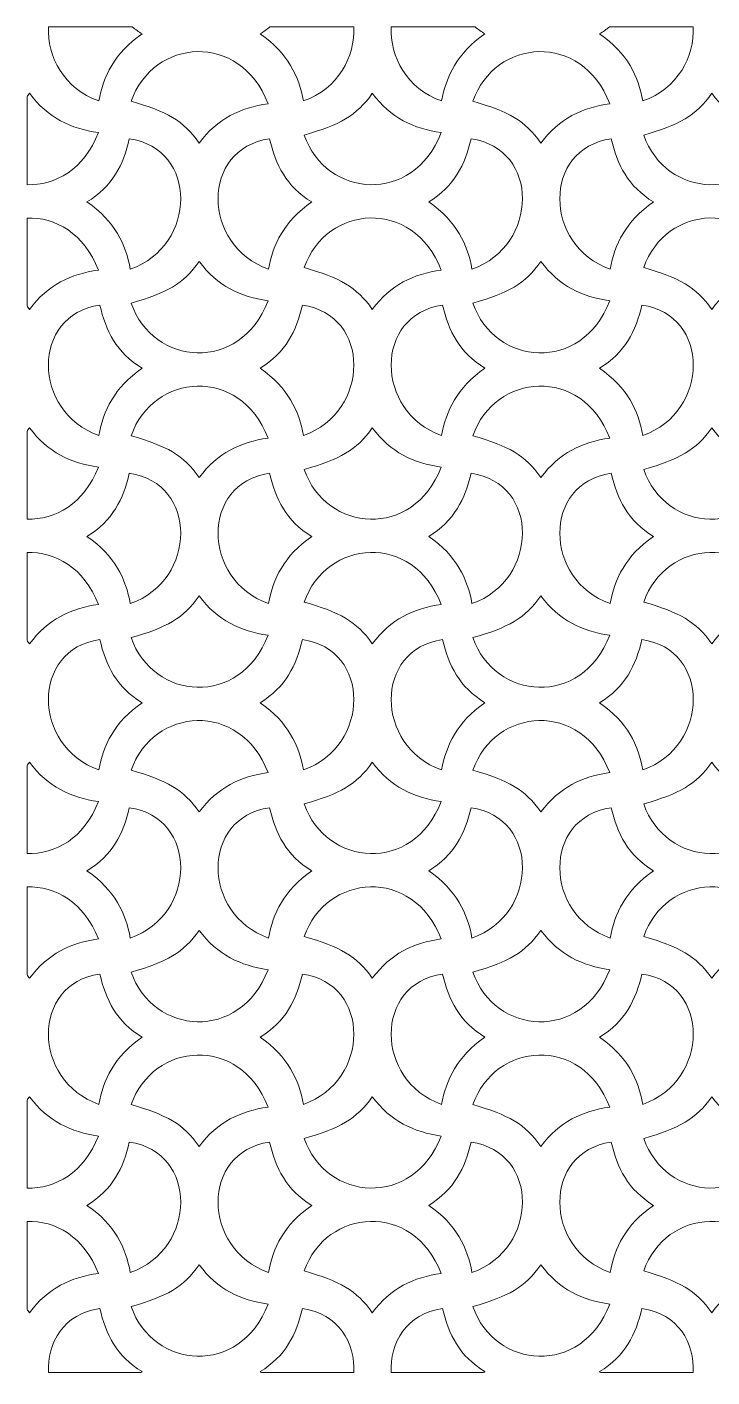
# Model space of a CAD drawing. Header units: millimetres. Extents: x -1200 to 1200, y -594 to 590.
# Drawn here: x -1200 to -600, y -594 to 590 of the extents above; entities that cross this region are included whole.
import ezdxf

# ---------------------------------------------------------------- set-up
doc = ezdxf.new("R2010")
doc.units = ezdxf.units.MM
doc.header["$MEASUREMENT"] = 0
doc.layers.add('Layer 1', color=7, linetype='Continuous')

msp = doc.modelspace()

# ---------------------------------------------------------------- linework, layer by layer
at = {"layer": 'Layer 1', "color": 250, "lineweight": 20}
for points, knots in [([(-1181.1987, 589.9713), (-1181.1987, 589.9713), (-1107.7643, 589.9713), (-1107.7643, 589.9713), (-1105.1138, 587.8646), (-1102.235, 585.865), (-1099.1062, 583.978), (-1123.7535, 566.9696), (-1133.1642, 546.6307), (-1137.065, 525.0854), (-1167.6419, 535.8204), (-1182.5279, 564.127), (-1181.1987, 589.9713)], [0, 0, 0, 0, 0.25, 0.25, 0.25, 0.5, 0.5, 0.5, 0.75, 0.75, 0.75, 1, 1, 1, 1]), ([(-1108.7548, 524.8273), (-1089.8185, 579.8338), (-1013.19, 586.5829), (-988.8302, 522.703), (-1012.8967, 519.1775), (-1033.1474, 509.8539), (-1049.1485, 488.1989), (-1062.7551, 507.9607), (-1078.1711, 516.0089), (-1108.7548, 524.8273)], [0, 0, 0, 0, 0.333333333, 0.333333333, 0.333333333, 0.666666667, 0.666666667, 0.666666667, 1, 1, 1, 1]), ([(-987.1741, 589.9713), (-987.1741, 589.9713), (-913.7402, 589.9713), (-913.7402, 589.9713), (-912.411, 564.127), (-927.295, 535.8204), (-957.8717, 525.0854), (-961.7727, 546.6307), (-971.1833, 566.9696), (-995.8305, 583.978), (-992.7017, 585.865), (-989.8248, 587.8646), (-987.1741, 589.9713)], [0, 0, 0, 0, 0.25, 0.25, 0.25, 0.5, 0.5, 0.5, 0.75, 0.75, 0.75, 1, 1, 1, 1]), ([(-880.8235, 589.9713), (-880.8235, 589.9713), (-807.3892, 589.9713), (-807.3892, 589.9713), (-804.7385, 587.8646), (-801.8599, 585.865), (-798.731, 583.978), (-823.3783, 566.9696), (-832.7889, 546.6307), (-836.6898, 525.0854), (-867.2666, 535.8204), (-882.1527, 564.127), (-880.8235, 589.9713)], [0, 0, 0, 0, 0.25, 0.25, 0.25, 0.5, 0.5, 0.5, 0.75, 0.75, 0.75, 1, 1, 1, 1]), ([(-809.3152, 524.8273), (-790.379, 579.8338), (-713.7504, 586.5829), (-689.3906, 522.703), (-713.4571, 519.1775), (-733.708, 509.8539), (-749.7091, 488.1989), (-763.3155, 507.9607), (-778.7316, 516.0089), (-809.3152, 524.8273)], [0, 0, 0, 0, 0.333333333, 0.333333333, 0.333333333, 0.666666667, 0.666666667, 0.666666667, 1, 1, 1, 1]), ([(-689.6835, 589.9713), (-689.6835, 589.9713), (-616.2496, 589.9713), (-616.2496, 589.9713), (-614.9204, 564.127), (-629.8044, 535.8204), (-660.3812, 525.0854), (-664.2821, 546.6307), (-673.6927, 566.9696), (-698.34, 583.978), (-695.2111, 585.865), (-692.3342, 587.8646), (-689.6835, 589.9713)], [0, 0, 0, 0, 0.25, 0.25, 0.25, 0.5, 0.5, 0.5, 0.75, 0.75, 0.75, 1, 1, 1, 1]), ([(-1200.051, 451.7042), (-1200.051, 451.7042), (-1200.051, 528.7647), (-1200.051, 528.7647), (-1199.312, 529.7549), (-1198.5793, 530.776), (-1197.8527, 531.8312), (-1181.8516, 510.1761), (-1161.6007, 500.8525), (-1137.5343, 497.327), (-1149.8003, 465.1613), (-1175.3185, 450.9103), (-1200.051, 451.7042)], [0, 0, 0, 0, 0.25, 0.25, 0.25, 0.5, 0.5, 0.5, 0.75, 0.75, 0.75, 1, 1, 1, 1]), ([(-957.0837, 495.2027), (-938.1475, 440.1962), (-861.519, 433.4471), (-837.1592, 497.327), (-861.2256, 500.8525), (-881.4764, 510.1761), (-897.4775, 531.8312), (-911.0841, 512.0694), (-926.5, 504.0211), (-957.0837, 495.2027)], [0, 0, 0, 0, 0.333333333, 0.333333333, 0.333333333, 0.666666667, 0.666666667, 0.666666667, 1, 1, 1, 1]), ([(-659.5931, 495.2027), (-640.6569, 440.1962), (-564.0284, 433.4471), (-539.6686, 497.327), (-563.735, 500.8525), (-583.9858, 510.1761), (-599.9869, 531.8312), (-613.5935, 512.0694), (-629.0095, 504.0211), (-659.5931, 495.2027)], [0, 0, 0, 0, 0.333333333, 0.333333333, 0.333333333, 0.666666667, 0.666666667, 0.666666667, 1, 1, 1, 1]), ([(-1147.5016, 436.536), (-1122.8543, 419.5277), (-1113.4437, 399.1888), (-1109.5428, 377.6434), (-1050.9279, 398.222), (-1049.9363, 483.3858), (-1110.4069, 491.9553), (-1115.5359, 469.3747), (-1125.0929, 450.0524), (-1147.5016, 436.536)], [0, 0, 0, 0, 0.333333333, 0.333333333, 0.333333333, 0.666666667, 0.666666667, 0.666666667, 1, 1, 1, 1]), ([(-950.4021, 436.536), (-975.0493, 419.5277), (-984.4599, 399.1888), (-988.3609, 377.6434), (-1046.9758, 398.222), (-1047.9674, 483.3858), (-987.4968, 491.9553), (-982.3678, 469.3747), (-972.8109, 450.0524), (-950.4021, 436.536)], [0, 0, 0, 0, 0.333333333, 0.333333333, 0.333333333, 0.666666667, 0.666666667, 0.666666667, 1, 1, 1, 1]), ([(-848.0621, 436.536), (-823.4148, 419.5277), (-814.0041, 399.1888), (-810.1033, 377.6434), (-751.4884, 398.222), (-750.4967, 483.3858), (-810.9673, 491.9553), (-816.0964, 469.3747), (-825.6533, 450.0524), (-848.0621, 436.536)], [0, 0, 0, 0, 0.333333333, 0.333333333, 0.333333333, 0.666666667, 0.666666667, 0.666666667, 1, 1, 1, 1]), ([(-650.9625, 436.536), (-675.6099, 419.5277), (-685.0205, 399.1888), (-688.9213, 377.6434), (-747.5362, 398.222), (-748.5278, 483.3858), (-688.0573, 491.9553), (-682.9282, 469.3747), (-673.3713, 450.0524), (-650.9625, 436.536)], [0, 0, 0, 0, 0.333333333, 0.333333333, 0.333333333, 0.666666667, 0.666666667, 0.666666667, 1, 1, 1, 1]), ([(-957.0837, 378.9796), (-938.1475, 433.9862), (-861.519, 440.7353), (-837.1592, 376.8554), (-861.2256, 373.3299), (-881.4764, 364.0063), (-897.4775, 342.3512), (-911.0841, 362.113), (-926.5, 370.1613), (-957.0837, 378.9796)], [0, 0, 0, 0, 0.333333333, 0.333333333, 0.333333333, 0.666666667, 0.666666667, 0.666666667, 1, 1, 1, 1]), ([(-659.5931, 378.9796), (-640.6569, 433.9862), (-564.0284, 440.7353), (-539.6686, 376.8554), (-563.735, 373.3299), (-583.9858, 364.0063), (-599.9869, 342.3512), (-613.5935, 362.113), (-629.0095, 370.1613), (-659.5931, 378.9796)], [0, 0, 0, 0, 0.333333333, 0.333333333, 0.333333333, 0.666666667, 0.666666667, 0.666666667, 1, 1, 1, 1]), ([(-1200.051, 345.4164), (-1200.051, 345.4164), (-1200.051, 422.4774), (-1200.051, 422.4774), (-1175.3185, 423.2712), (-1149.8003, 409.0211), (-1137.5343, 376.8554), (-1161.6007, 373.3299), (-1181.8516, 364.0063), (-1197.8527, 342.3512), (-1198.5793, 343.4064), (-1199.312, 344.4263), (-1200.051, 345.4164)], [0, 0, 0, 0, 0.25, 0.25, 0.25, 0.5, 0.5, 0.5, 0.75, 0.75, 0.75, 1, 1, 1, 1]), ([(-1108.7548, 347.7608), (-1089.8185, 292.7543), (-1013.19, 286.0052), (-988.8302, 349.885), (-1012.8967, 353.4105), (-1033.1474, 362.7343), (-1049.1485, 384.3893), (-1062.7551, 364.6275), (-1078.1711, 356.5791), (-1108.7548, 347.7608)], [0, 0, 0, 0, 0.333333333, 0.333333333, 0.333333333, 0.666666667, 0.666666667, 0.666666667, 1, 1, 1, 1]), ([(-809.3152, 347.7608), (-790.379, 292.7543), (-713.7504, 286.0052), (-689.3906, 349.885), (-713.4571, 353.4105), (-733.708, 362.7343), (-749.7091, 384.3893), (-763.3155, 364.6275), (-778.7316, 356.5791), (-809.3152, 347.7608)], [0, 0, 0, 0, 0.333333333, 0.333333333, 0.333333333, 0.666666667, 0.666666667, 0.666666667, 1, 1, 1, 1]), ([(-1099.1062, 290.6884), (-1123.7535, 273.68), (-1133.1642, 253.3412), (-1137.065, 231.7958), (-1195.6799, 252.3743), (-1196.6716, 337.5382), (-1136.201, 346.1077), (-1131.0719, 323.5271), (-1121.515, 304.2048), (-1099.1062, 290.6884)], [0, 0, 0, 0, 0.333333333, 0.333333333, 0.333333333, 0.666666667, 0.666666667, 0.666666667, 1, 1, 1, 1]), ([(-995.8305, 290.6884), (-971.1833, 273.68), (-961.7727, 253.3412), (-957.8717, 231.7958), (-899.2568, 252.3743), (-898.2652, 337.5382), (-958.7358, 346.1077), (-963.8648, 323.5271), (-973.4218, 304.2048), (-995.8305, 290.6884)], [0, 0, 0, 0, 0.333333333, 0.333333333, 0.333333333, 0.666666667, 0.666666667, 0.666666667, 1, 1, 1, 1]), ([(-798.731, 290.6884), (-823.3783, 273.68), (-832.7889, 253.3412), (-836.6898, 231.7958), (-895.3047, 252.3743), (-896.2964, 337.5382), (-835.8257, 346.1077), (-830.6968, 323.5271), (-821.1397, 304.2048), (-798.731, 290.6884)], [0, 0, 0, 0, 0.333333333, 0.333333333, 0.333333333, 0.666666667, 0.666666667, 0.666666667, 1, 1, 1, 1]), ([(-698.34, 290.6884), (-673.6927, 273.68), (-664.2821, 253.3412), (-660.3812, 231.7958), (-601.7663, 252.3743), (-600.7746, 337.5382), (-661.2453, 346.1077), (-666.3742, 323.5271), (-675.9313, 304.2048), (-698.34, 290.6884)], [0, 0, 0, 0, 0.333333333, 0.333333333, 0.333333333, 0.666666667, 0.666666667, 0.666666667, 1, 1, 1, 1]), ([(-1108.7548, 231.5377), (-1089.8185, 286.5442), (-1013.19, 293.2933), (-988.8302, 229.4135), (-1012.8967, 225.888), (-1033.1474, 216.5643), (-1049.1485, 194.9093), (-1062.7551, 214.6711), (-1078.1711, 222.7194), (-1108.7548, 231.5377)], [0, 0, 0, 0, 0.333333333, 0.333333333, 0.333333333, 0.666666667, 0.666666667, 0.666666667, 1, 1, 1, 1]), ([(-809.3152, 231.5377), (-790.379, 286.5442), (-713.7504, 293.2933), (-689.3906, 229.4135), (-713.4571, 225.888), (-733.708, 216.5643), (-749.7091, 194.9093), (-763.3155, 214.6711), (-778.7316, 222.7194), (-809.3152, 231.5377)], [0, 0, 0, 0, 0.333333333, 0.333333333, 0.333333333, 0.666666667, 0.666666667, 0.666666667, 1, 1, 1, 1]), ([(-1200.051, 158.4147), (-1200.051, 158.4147), (-1200.051, 235.4752), (-1200.051, 235.4752), (-1199.312, 236.4653), (-1198.5793, 237.4864), (-1197.8527, 238.5416), (-1181.8516, 216.8865), (-1161.6007, 207.5629), (-1137.5343, 204.0374), (-1149.8003, 171.8717), (-1175.3185, 157.6208), (-1200.051, 158.4147)], [0, 0, 0, 0, 0.25, 0.25, 0.25, 0.5, 0.5, 0.5, 0.75, 0.75, 0.75, 1, 1, 1, 1]), ([(-957.0837, 201.9132), (-938.1475, 146.9066), (-861.519, 140.1575), (-837.1592, 204.0374), (-861.2256, 207.5629), (-881.4764, 216.8865), (-897.4775, 238.5416), (-911.0841, 218.7798), (-926.5, 210.7315), (-957.0837, 201.9132)], [0, 0, 0, 0, 0.333333333, 0.333333333, 0.333333333, 0.666666667, 0.666666667, 0.666666667, 1, 1, 1, 1]), ([(-659.5931, 201.9132), (-640.6569, 146.9066), (-564.0284, 140.1575), (-539.6686, 204.0374), (-563.735, 207.5629), (-583.9858, 216.8865), (-599.9869, 238.5416), (-613.5935, 218.7798), (-629.0095, 210.7315), (-659.5931, 201.9132)], [0, 0, 0, 0, 0.333333333, 0.333333333, 0.333333333, 0.666666667, 0.666666667, 0.666666667, 1, 1, 1, 1]), ([(-1147.5016, 143.2465), (-1122.8543, 126.2381), (-1113.4437, 105.8992), (-1109.5428, 84.3539), (-1050.9279, 104.9324), (-1049.9363, 190.0962), (-1110.4069, 198.6658), (-1115.5359, 176.0851), (-1125.0929, 156.7628), (-1147.5016, 143.2465)], [0, 0, 0, 0, 0.333333333, 0.333333333, 0.333333333, 0.666666667, 0.666666667, 0.666666667, 1, 1, 1, 1]), ([(-950.4021, 143.2465), (-975.0493, 126.2381), (-984.4599, 105.8992), (-988.3609, 84.3539), (-1046.9758, 104.9324), (-1047.9674, 190.0962), (-987.4968, 198.6658), (-982.3678, 176.0851), (-972.8109, 156.7628), (-950.4021, 143.2465)], [0, 0, 0, 0, 0.333333333, 0.333333333, 0.333333333, 0.666666667, 0.666666667, 0.666666667, 1, 1, 1, 1]), ([(-848.0621, 143.2465), (-823.4148, 126.2381), (-814.0041, 105.8992), (-810.1033, 84.3539), (-751.4884, 104.9324), (-750.4967, 190.0962), (-810.9673, 198.6658), (-816.0964, 176.0851), (-825.6533, 156.7628), (-848.0621, 143.2465)], [0, 0, 0, 0, 0.333333333, 0.333333333, 0.333333333, 0.666666667, 0.666666667, 0.666666667, 1, 1, 1, 1]), ([(-650.9625, 143.2465), (-675.6099, 126.2381), (-685.0205, 105.8992), (-688.9213, 84.3539), (-747.5362, 104.9324), (-748.5278, 190.0962), (-688.0573, 198.6658), (-682.9282, 176.0851), (-673.3713, 156.7628), (-650.9625, 143.2465)], [0, 0, 0, 0, 0.333333333, 0.333333333, 0.333333333, 0.666666667, 0.666666667, 0.666666667, 1, 1, 1, 1]), ([(-957.0837, 85.6901), (-938.1475, 140.6966), (-861.519, 147.4457), (-837.1592, 83.5658), (-861.2256, 80.0403), (-881.4764, 70.7167), (-897.4775, 49.0617), (-911.0841, 68.8235), (-926.5, 76.8717), (-957.0837, 85.6901)], [0, 0, 0, 0, 0.333333333, 0.333333333, 0.333333333, 0.666666667, 0.666666667, 0.666666667, 1, 1, 1, 1]), ([(-659.5931, 85.6901), (-640.6569, 140.6966), (-564.0284, 147.4457), (-539.6686, 83.5658), (-563.735, 80.0403), (-583.9858, 70.7167), (-599.9869, 49.0617), (-613.5935, 68.8235), (-629.0095, 76.8717), (-659.5931, 85.6901)], [0, 0, 0, 0, 0.333333333, 0.333333333, 0.333333333, 0.666666667, 0.666666667, 0.666666667, 1, 1, 1, 1]), ([(-1200.051, 52.1269), (-1200.051, 52.1269), (-1200.051, 129.1878), (-1200.051, 129.1878), (-1175.3185, 129.9816), (-1149.8003, 115.7315), (-1137.5343, 83.5658), (-1161.6007, 80.0403), (-1181.8516, 70.7167), (-1197.8527, 49.0617), (-1198.5793, 50.1168), (-1199.312, 51.1367), (-1200.051, 52.1269)], [0, 0, 0, 0, 0.25, 0.25, 0.25, 0.5, 0.5, 0.5, 0.75, 0.75, 0.75, 1, 1, 1, 1]), ([(-1108.7548, 54.4712), (-1089.8185, -0.5353), (-1013.19, -7.2844), (-988.8302, 56.5955), (-1012.8967, 60.1209), (-1033.1474, 69.4447), (-1049.1485, 91.0997), (-1062.7551, 71.3379), (-1078.1711, 63.2896), (-1108.7548, 54.4712)], [0, 0, 0, 0, 0.333333333, 0.333333333, 0.333333333, 0.666666667, 0.666666667, 0.666666667, 1, 1, 1, 1]), ([(-809.3152, 54.4712), (-790.379, -0.5353), (-713.7504, -7.2844), (-689.3906, 56.5955), (-713.4571, 60.1209), (-733.708, 69.4447), (-749.7091, 91.0997), (-763.3155, 71.3379), (-778.7316, 63.2896), (-809.3152, 54.4712)], [0, 0, 0, 0, 0.333333333, 0.333333333, 0.333333333, 0.666666667, 0.666666667, 0.666666667, 1, 1, 1, 1]), ([(-1099.1062, -2.6012), (-1123.7535, -19.6095), (-1133.1642, -39.9484), (-1137.065, -61.4938), (-1195.6799, -40.9152), (-1196.6716, 44.2486), (-1136.201, 52.8181), (-1131.0719, 30.2375), (-1121.515, 10.9152), (-1099.1062, -2.6012)], [0, 0, 0, 0, 0.333333333, 0.333333333, 0.333333333, 0.666666667, 0.666666667, 0.666666667, 1, 1, 1, 1]), ([(-995.8305, -2.6012), (-971.1833, -19.6095), (-961.7727, -39.9484), (-957.8717, -61.4938), (-899.2568, -40.9152), (-898.2652, 44.2486), (-958.7358, 52.8181), (-963.8648, 30.2375), (-973.4218, 10.9152), (-995.8305, -2.6012)], [0, 0, 0, 0, 0.333333333, 0.333333333, 0.333333333, 0.666666667, 0.666666667, 0.666666667, 1, 1, 1, 1]), ([(-798.731, -2.6012), (-823.3783, -19.6095), (-832.7889, -39.9484), (-836.6898, -61.4938), (-895.3047, -40.9152), (-896.2964, 44.2486), (-835.8257, 52.8181), (-830.6968, 30.2375), (-821.1397, 10.9152), (-798.731, -2.6012)], [0, 0, 0, 0, 0.333333333, 0.333333333, 0.333333333, 0.666666667, 0.666666667, 0.666666667, 1, 1, 1, 1]), ([(-698.34, -2.6012), (-673.6927, -19.6095), (-664.2821, -39.9484), (-660.3812, -61.4938), (-601.7663, -40.9152), (-600.7746, 44.2486), (-661.2453, 52.8181), (-666.3742, 30.2375), (-675.9313, 10.9152), (-698.34, -2.6012)], [0, 0, 0, 0, 0.333333333, 0.333333333, 0.333333333, 0.666666667, 0.666666667, 0.666666667, 1, 1, 1, 1]), ([(-1108.7548, -61.7519), (-1089.8185, -6.7453), (-1013.19, 0.0038), (-988.8302, -63.8761), (-1012.8967, -67.4016), (-1033.1474, -76.7252), (-1049.1485, -98.3803), (-1062.7551, -78.6185), (-1078.1711, -70.5702), (-1108.7548, -61.7519)], [0, 0, 0, 0, 0.333333333, 0.333333333, 0.333333333, 0.666666667, 0.666666667, 0.666666667, 1, 1, 1, 1]), ([(-809.3152, -61.7519), (-790.379, -6.7453), (-713.7504, 0.0038), (-689.3906, -63.8761), (-713.4571, -67.4016), (-733.708, -76.7252), (-749.7091, -98.3803), (-763.3155, -78.6185), (-778.7316, -70.5702), (-809.3152, -61.7519)], [0, 0, 0, 0, 0.333333333, 0.333333333, 0.333333333, 0.666666667, 0.666666667, 0.666666667, 1, 1, 1, 1]), ([(-1200.051, -134.8749), (-1200.051, -134.8749), (-1200.051, -57.8144), (-1200.051, -57.8144), (-1199.312, -56.8242), (-1198.5793, -55.8032), (-1197.8527, -54.748), (-1181.8516, -76.403), (-1161.6007, -85.7267), (-1137.5343, -89.2522), (-1149.8003, -121.4179), (-1175.3185, -135.6688), (-1200.051, -134.8749)], [0, 0, 0, 0, 0.25, 0.25, 0.25, 0.5, 0.5, 0.5, 0.75, 0.75, 0.75, 1, 1, 1, 1]), ([(-957.0837, -91.3764), (-938.1475, -146.3829), (-861.519, -153.132), (-837.1592, -89.2522), (-861.2256, -85.7267), (-881.4764, -76.403), (-897.4775, -54.748), (-911.0841, -74.5098), (-926.5, -82.5581), (-957.0837, -91.3764)], [0, 0, 0, 0, 0.333333333, 0.333333333, 0.333333333, 0.666666667, 0.666666667, 0.666666667, 1, 1, 1, 1]), ([(-659.5931, -91.3764), (-640.6569, -146.3829), (-564.0284, -153.132), (-539.6686, -89.2522), (-563.735, -85.7267), (-583.9858, -76.403), (-599.9869, -54.748), (-613.5935, -74.5098), (-629.0095, -82.5581), (-659.5931, -91.3764)], [0, 0, 0, 0, 0.333333333, 0.333333333, 0.333333333, 0.666666667, 0.666666667, 0.666666667, 1, 1, 1, 1]), ([(-1147.5016, -150.0431), (-1122.8543, -167.0515), (-1113.4437, -187.3904), (-1109.5428, -208.9357), (-1050.9279, -188.3572), (-1049.9363, -103.1933), (-1110.4069, -94.6238), (-1115.5359, -117.2044), (-1125.0929, -136.5268), (-1147.5016, -150.0431)], [0, 0, 0, 0, 0.333333333, 0.333333333, 0.333333333, 0.666666667, 0.666666667, 0.666666667, 1, 1, 1, 1]), ([(-950.4021, -150.0431), (-975.0493, -167.0515), (-984.4599, -187.3904), (-988.3609, -208.9357), (-1046.9758, -188.3572), (-1047.9674, -103.1933), (-987.4968, -94.6238), (-982.3678, -117.2044), (-972.8109, -136.5268), (-950.4021, -150.0431)], [0, 0, 0, 0, 0.333333333, 0.333333333, 0.333333333, 0.666666667, 0.666666667, 0.666666667, 1, 1, 1, 1]), ([(-848.0621, -150.0431), (-823.4148, -167.0515), (-814.0041, -187.3904), (-810.1033, -208.9357), (-751.4884, -188.3572), (-750.4967, -103.1933), (-810.9673, -94.6238), (-816.0964, -117.2044), (-825.6533, -136.5268), (-848.0621, -150.0431)], [0, 0, 0, 0, 0.333333333, 0.333333333, 0.333333333, 0.666666667, 0.666666667, 0.666666667, 1, 1, 1, 1]), ([(-650.9625, -150.0431), (-675.6099, -167.0515), (-685.0205, -187.3904), (-688.9213, -208.9357), (-747.5362, -188.3572), (-748.5278, -103.1933), (-688.0573, -94.6238), (-682.9282, -117.2044), (-673.3713, -136.5268), (-650.9625, -150.0431)], [0, 0, 0, 0, 0.333333333, 0.333333333, 0.333333333, 0.666666667, 0.666666667, 0.666666667, 1, 1, 1, 1]), ([(-957.0837, -207.5995), (-938.1475, -152.5929), (-861.519, -145.8439), (-837.1592, -209.7237), (-861.2256, -213.2492), (-881.4764, -222.5729), (-897.4775, -244.2279), (-911.0841, -224.4661), (-926.5, -216.4178), (-957.0837, -207.5995)], [0, 0, 0, 0, 0.333333333, 0.333333333, 0.333333333, 0.666666667, 0.666666667, 0.666666667, 1, 1, 1, 1]), ([(-659.5931, -207.5995), (-640.6569, -152.5929), (-564.0284, -145.8439), (-539.6686, -209.7237), (-563.735, -213.2492), (-583.9858, -222.5729), (-599.9869, -244.2279), (-613.5935, -224.4661), (-629.0095, -216.4178), (-659.5931, -207.5995)], [0, 0, 0, 0, 0.333333333, 0.333333333, 0.333333333, 0.666666667, 0.666666667, 0.666666667, 1, 1, 1, 1]), ([(-1200.051, -241.1627), (-1200.051, -241.1627), (-1200.051, -164.1018), (-1200.051, -164.1018), (-1175.3185, -163.308), (-1149.8003, -177.558), (-1137.5343, -209.7237), (-1161.6007, -213.2492), (-1181.8516, -222.5729), (-1197.8527, -244.2279), (-1198.5793, -243.1728), (-1199.312, -242.1529), (-1200.051, -241.1627)], [0, 0, 0, 0, 0.25, 0.25, 0.25, 0.5, 0.5, 0.5, 0.75, 0.75, 0.75, 1, 1, 1, 1]), ([(-1108.7548, -238.8184), (-1089.8185, -293.8249), (-1013.19, -300.574), (-988.8302, -236.6941), (-1012.8967, -233.1686), (-1033.1474, -223.8449), (-1049.1485, -202.1899), (-1062.7551, -221.9517), (-1078.1711, -230), (-1108.7548, -238.8184)], [0, 0, 0, 0, 0.333333333, 0.333333333, 0.333333333, 0.666666667, 0.666666667, 0.666666667, 1, 1, 1, 1]), ([(-809.3152, -238.8184), (-790.379, -293.8249), (-713.7504, -300.574), (-689.3906, -236.6941), (-713.4571, -233.1686), (-733.708, -223.8449), (-749.7091, -202.1899), (-763.3155, -221.9517), (-778.7316, -230), (-809.3152, -238.8184)], [0, 0, 0, 0, 0.333333333, 0.333333333, 0.333333333, 0.666666667, 0.666666667, 0.666666667, 1, 1, 1, 1]), ([(-1099.1062, -295.8907), (-1123.7535, -312.8991), (-1133.1642, -333.238), (-1137.065, -354.7833), (-1195.6799, -334.2048), (-1196.6716, -249.0409), (-1136.201, -240.4714), (-1131.0719, -263.0521), (-1121.515, -282.3744), (-1099.1062, -295.8907)], [0, 0, 0, 0, 0.333333333, 0.333333333, 0.333333333, 0.666666667, 0.666666667, 0.666666667, 1, 1, 1, 1]), ([(-995.8305, -295.8907), (-971.1833, -312.8991), (-961.7727, -333.238), (-957.8717, -354.7833), (-899.2568, -334.2048), (-898.2652, -249.0409), (-958.7358, -240.4714), (-963.8648, -263.0521), (-973.4218, -282.3744), (-995.8305, -295.8907)], [0, 0, 0, 0, 0.333333333, 0.333333333, 0.333333333, 0.666666667, 0.666666667, 0.666666667, 1, 1, 1, 1]), ([(-798.731, -295.8907), (-823.3783, -312.8991), (-832.7889, -333.238), (-836.6898, -354.7833), (-895.3047, -334.2048), (-896.2964, -249.0409), (-835.8257, -240.4714), (-830.6968, -263.0521), (-821.1397, -282.3744), (-798.731, -295.8907)], [0, 0, 0, 0, 0.333333333, 0.333333333, 0.333333333, 0.666666667, 0.666666667, 0.666666667, 1, 1, 1, 1]), ([(-698.34, -295.8907), (-673.6927, -312.8991), (-664.2821, -333.238), (-660.3812, -354.7833), (-601.7663, -334.2048), (-600.7746, -249.0409), (-661.2453, -240.4714), (-666.3742, -263.0521), (-675.9313, -282.3744), (-698.34, -295.8907)], [0, 0, 0, 0, 0.333333333, 0.333333333, 0.333333333, 0.666666667, 0.666666667, 0.666666667, 1, 1, 1, 1]), ([(-1108.7548, -355.0415), (-1089.8185, -300.0349), (-1013.19, -293.2858), (-988.8302, -357.1657), (-1012.8967, -360.6912), (-1033.1474, -370.0148), (-1049.1485, -391.6699), (-1062.7551, -371.9081), (-1078.1711, -363.8598), (-1108.7548, -355.0415)], [0, 0, 0, 0, 0.333333333, 0.333333333, 0.333333333, 0.666666667, 0.666666667, 0.666666667, 1, 1, 1, 1]), ([(-809.3152, -355.0415), (-790.379, -300.0349), (-713.7504, -293.2858), (-689.3906, -357.1657), (-713.4571, -360.6912), (-733.708, -370.0148), (-749.7091, -391.6699), (-763.3155, -371.9081), (-778.7316, -363.8598), (-809.3152, -355.0415)], [0, 0, 0, 0, 0.333333333, 0.333333333, 0.333333333, 0.666666667, 0.666666667, 0.666666667, 1, 1, 1, 1]), ([(-1200.051, -428.1645), (-1200.051, -428.1645), (-1200.051, -351.104), (-1200.051, -351.104), (-1199.312, -350.1138), (-1198.5793, -349.0928), (-1197.8527, -348.0376), (-1181.8516, -369.6926), (-1161.6007, -379.0162), (-1137.5343, -382.5417), (-1149.8003, -414.7074), (-1175.3185, -428.9584), (-1200.051, -428.1645)], [0, 0, 0, 0, 0.25, 0.25, 0.25, 0.5, 0.5, 0.5, 0.75, 0.75, 0.75, 1, 1, 1, 1]), ([(-957.0837, -384.666), (-938.1475, -439.6725), (-861.519, -446.4216), (-837.1592, -382.5417), (-861.2256, -379.0162), (-881.4764, -369.6926), (-897.4775, -348.0376), (-911.0841, -367.7994), (-926.5, -375.8476), (-957.0837, -384.666)], [0, 0, 0, 0, 0.333333333, 0.333333333, 0.333333333, 0.666666667, 0.666666667, 0.666666667, 1, 1, 1, 1]), ([(-659.5931, -384.666), (-640.6569, -439.6725), (-564.0284, -446.4216), (-539.6686, -382.5417), (-563.735, -379.0162), (-583.9858, -369.6926), (-599.9869, -348.0376), (-613.5935, -367.7994), (-629.0095, -375.8476), (-659.5931, -384.666)], [0, 0, 0, 0, 0.333333333, 0.333333333, 0.333333333, 0.666666667, 0.666666667, 0.666666667, 1, 1, 1, 1]), ([(-1147.5016, -443.3327), (-1122.8543, -460.3411), (-1113.4437, -480.6799), (-1109.5428, -502.2253), (-1050.9279, -481.6468), (-1049.9363, -396.4829), (-1110.4069, -387.9134), (-1115.5359, -410.494), (-1125.0929, -429.8163), (-1147.5016, -443.3327)], [0, 0, 0, 0, 0.333333333, 0.333333333, 0.333333333, 0.666666667, 0.666666667, 0.666666667, 1, 1, 1, 1]), ([(-950.4021, -443.3327), (-975.0493, -460.3411), (-984.4599, -480.6799), (-988.3609, -502.2253), (-1046.9758, -481.6468), (-1047.9674, -396.4829), (-987.4968, -387.9134), (-982.3678, -410.494), (-972.8109, -429.8163), (-950.4021, -443.3327)], [0, 0, 0, 0, 0.333333333, 0.333333333, 0.333333333, 0.666666667, 0.666666667, 0.666666667, 1, 1, 1, 1]), ([(-848.0621, -443.3327), (-823.4148, -460.3411), (-814.0041, -480.6799), (-810.1033, -502.2253), (-751.4884, -481.6468), (-750.4967, -396.4829), (-810.9673, -387.9134), (-816.0964, -410.494), (-825.6533, -429.8163), (-848.0621, -443.3327)], [0, 0, 0, 0, 0.333333333, 0.333333333, 0.333333333, 0.666666667, 0.666666667, 0.666666667, 1, 1, 1, 1]), ([(-650.9625, -443.3327), (-675.6099, -460.3411), (-685.0205, -480.6799), (-688.9213, -502.2253), (-747.5362, -481.6468), (-748.5278, -396.4829), (-688.0573, -387.9134), (-682.9282, -410.494), (-673.3713, -429.8163), (-650.9625, -443.3327)], [0, 0, 0, 0, 0.333333333, 0.333333333, 0.333333333, 0.666666667, 0.666666667, 0.666666667, 1, 1, 1, 1]), ([(-957.0837, -500.8891), (-938.1475, -445.8826), (-861.519, -439.1334), (-837.1592, -503.0133), (-861.2256, -506.5388), (-881.4764, -515.8625), (-897.4775, -537.5175), (-911.0841, -517.7557), (-926.5, -509.7074), (-957.0837, -500.8891)], [0, 0, 0, 0, 0.333333333, 0.333333333, 0.333333333, 0.666666667, 0.666666667, 0.666666667, 1, 1, 1, 1]), ([(-659.5931, -500.8891), (-640.6569, -445.8826), (-564.0284, -439.1334), (-539.6686, -503.0133), (-563.735, -506.5388), (-583.9858, -515.8625), (-599.9869, -537.5175), (-613.5935, -517.7557), (-629.0095, -509.7074), (-659.5931, -500.8891)], [0, 0, 0, 0, 0.333333333, 0.333333333, 0.333333333, 0.666666667, 0.666666667, 0.666666667, 1, 1, 1, 1]), ([(-1200.051, -534.4523), (-1200.051, -534.4523), (-1200.051, -457.3913), (-1200.051, -457.3913), (-1175.3185, -456.5975), (-1149.8003, -470.8476), (-1137.5343, -503.0133), (-1161.6007, -506.5388), (-1181.8516, -515.8625), (-1197.8527, -537.5175), (-1198.5793, -536.4623), (-1199.312, -535.4425), (-1200.051, -534.4523)], [0, 0, 0, 0, 0.25, 0.25, 0.25, 0.5, 0.5, 0.5, 0.75, 0.75, 0.75, 1, 1, 1, 1]), ([(-1108.7548, -532.1079), (-1089.8185, -587.1145), (-1013.19, -593.8636), (-988.8302, -529.9837), (-1012.8967, -526.4582), (-1033.1474, -517.1346), (-1049.1485, -495.4795), (-1062.7551, -515.2413), (-1078.1711, -523.2896), (-1108.7548, -532.1079)], [0, 0, 0, 0, 0.333333333, 0.333333333, 0.333333333, 0.666666667, 0.666666667, 0.666666667, 1, 1, 1, 1]), ([(-809.3152, -532.1079), (-790.379, -587.1145), (-713.7504, -593.8636), (-689.3906, -529.9837), (-713.4571, -526.4582), (-733.708, -517.1346), (-749.7091, -495.4795), (-763.3155, -515.2413), (-778.7316, -523.2896), (-809.3152, -532.1079)], [0, 0, 0, 0, 0.333333333, 0.333333333, 0.333333333, 0.666666667, 0.666666667, 0.666666667, 1, 1, 1, 1]), ([(-1100.3191, -590.0287), (-1100.3191, -590.0287), (-1181.1742, -590.0287), (-1181.1742, -590.0287), (-1182.694, -563.7833), (-1167.8936, -538.2522), (-1136.201, -533.761), (-1131.0719, -556.3416), (-1121.515, -575.664), (-1099.1062, -589.1803), (-1099.5145, -589.4621), (-1099.919, -589.7448), (-1100.3191, -590.0287)], [0, 0, 0, 0, 0.25, 0.25, 0.25, 0.5, 0.5, 0.5, 0.75, 0.75, 0.75, 1, 1, 1, 1]), ([(-913.7647, -590.0287), (-913.7647, -590.0287), (-994.6188, -590.0287), (-994.6188, -590.0287), (-995.0191, -589.7448), (-995.4224, -589.4621), (-995.8305, -589.1803), (-973.4218, -575.664), (-963.8648, -556.3416), (-958.7358, -533.761), (-927.0432, -538.2522), (-912.2449, -563.7833), (-913.7647, -590.0287)], [0, 0, 0, 0, 0.25, 0.25, 0.25, 0.5, 0.5, 0.5, 0.75, 0.75, 0.75, 1, 1, 1, 1]), ([(-799.944, -590.0287), (-799.944, -590.0287), (-880.799, -590.0287), (-880.799, -590.0287), (-882.3188, -563.7833), (-867.5184, -538.2522), (-835.8257, -533.761), (-830.6968, -556.3416), (-821.1397, -575.664), (-798.731, -589.1803), (-799.1394, -589.4621), (-799.5437, -589.7448), (-799.944, -590.0287)], [0, 0, 0, 0, 0.25, 0.25, 0.25, 0.5, 0.5, 0.5, 0.75, 0.75, 0.75, 1, 1, 1, 1]), ([(-616.2742, -590.0287), (-616.2742, -590.0287), (-697.1283, -590.0287), (-697.1283, -590.0287), (-697.5285, -589.7448), (-697.9318, -589.4621), (-698.34, -589.1803), (-675.9313, -575.664), (-666.3742, -556.3416), (-661.2453, -533.761), (-629.5526, -538.2522), (-614.7543, -563.7833), (-616.2742, -590.0287)], [0, 0, 0, 0, 0.25, 0.25, 0.25, 0.5, 0.5, 0.5, 0.75, 0.75, 0.75, 1, 1, 1, 1])]:
    msp.add_open_spline(points, degree=3, knots=knots, dxfattribs=at)

doc.saveas('drawing.dxf')
